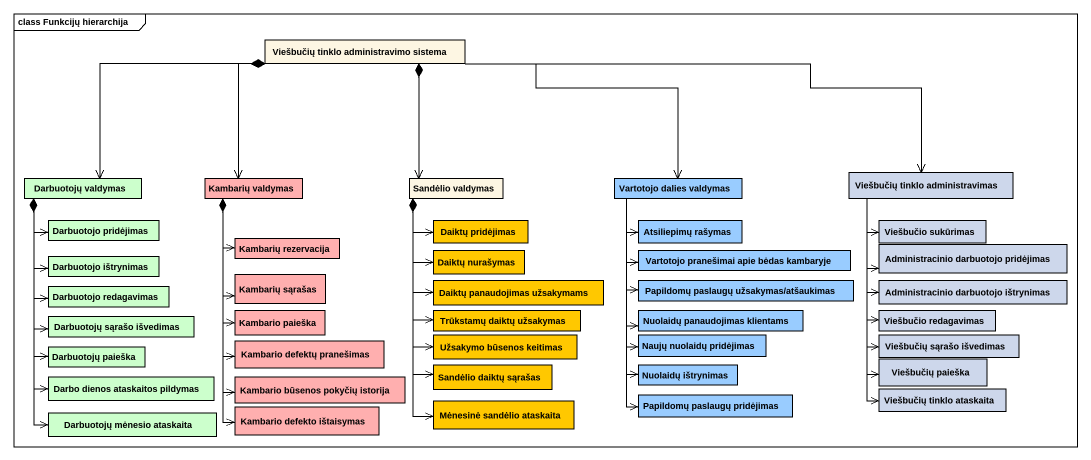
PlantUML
@startuml
mainframe class Funkcijų hierarchija
hide circle
hide empty members
class "Viešbučių tinklo administravimo sistema" as Viešbučių_tinklo
class "Darbuotojų valdymas" as Darbuotojų_valdymas #CCFFCC
class "Kambarių valdymas" as Kambarių_valdymas #FFAFAF
class "Sandėlio valdymas" as Sandėlio_valdymas
class "Vartotojo dalies valdymas" as Vartotojo_dalies_valdymas #99CCFF
class "Viešbučių tinklo administravimas" as Viešbučių_tinklo_2 #CDD7EB
class "Darbuotojo pridėjimas" as Darbuotojo_pridėjimas #CCFFCC
class "Kambarių rezervacija" as Kambarių_rezervacija #FFAFAF
class "Daiktų pridėjimas" as Daiktų_pridėjimas #FFC800
class "Atsiliepimų rašymas" as Atsiliepimų_rašymas #99CCFF
class "Viešbučio sukūrimas" as Viešbučio_sukūrimas #CDD7EB
class "Darbuotojo ištrynimas" as Darbuotojo_ištrynimas #CCFFCC
class "Kambarių sąrašas" as Kambarių_sąrašas #FFAFAF
class "Daiktų nurašymas" as Daiktų_nurašymas #FFC800
class "Vartotojo pranešimai apie bėdas kambaryje" as Vartotojo_pranešimai_apie #99CCFF
class "Administracinio darbuotojo pridėjimas" as Administracinio_darbuotojo #CDD7EB
class "Darbuotojo redagavimas" as Darbuotojo_redagavimas #CCFFCC
class "Darbuotojų sąrašo išvedimas" as Darbuotojų_sąrašo_išvedimas #CCFFCC
class "Kambario paieška" as Kambario_paieška #FFAFAF
class "Daiktų panaudojimas užsakymams" as Daiktų_panaudojimas #FFC800
class "Trūkstamų daiktų užsakymas" as Trūkstamų_daiktų_užsakymas #FFC800
class "Papildomų paslaugų užsakymas/atšaukimas" as Papildomų_paslaugų #99CCFF
class "Nuolaidų panaudojimas klientams" as Nuolaidų_panaudojimas #99CCFF
class "Administracinio darbuotojo ištrynimas" as Administracinio_darbuotojo_2 #CDD7EB
class "Viešbučio redagavimas" as Viešbučio_redagavimas #CDD7EB
class "Darbuotojų paieška" as Darbuotojų_paieška #CCFFCC
class "Kambario defektų pranešimas" as Kambario_defektų_pranešimas #FFAFAF
class "Užsakymo būsenos keitimas" as Užsakymo_būsenos_keitimas #FFC800
class "Naujų nuolaidų pridėjimas" as Naujų_nuolaidų_pridėjimas #99CCFF
class "Viešbučių sąrašo išvedimas" as Viešbučių_sąrašo_išvedimas #CDD7EB
class "Darbo dienos ataskaitos pildymas" as Darbo_dienos_ataskaitos #CCFFCC
class "Kambario būsenos pokyčių istorija" as Kambario_būsenos_pokyčių #FFAFAF
class "Sandėlio daiktų sąrašas" as Sandėlio_daiktų_sąrašas #FFC800
class "Nuolaidų ištrynimas" as Nuolaidų_ištrynimas #99CCFF
class "Papildomų paslaugų pridėjimas" as Papildomų_paslaugų_2 #99CCFF
class "Viešbučių paieška" as Viešbučių_paieška #CDD7EB
class "Viešbučių tinklo ataskaita" as Viešbučių_tinklo_ataskaita #CDD7EB
class "Darbuotojų mėnesio ataskaita" as Darbuotojų_mėnesio_ataskaita #CCFFCC
class "Kambario defekto ištaisymas" as Kambario_defekto_ištaisymas #FFAFAF
class "Mėnesinė sandėlio ataskaita" as Mėnesinė_sandėlio_ataskaita #FFC800
Viešbučių_tinklo *-left-> Darbuotojų_valdymas
Viešbučių_tinklo *--> Kambarių_valdymas
Viešbučių_tinklo *--> Sandėlio_valdymas
Viešbučių_tinklo -right-> Vartotojo_dalies_valdymas
Viešbučių_tinklo -right-> Viešbučių_tinklo_2
Darbuotojų_valdymas *--> Darbuotojo_pridėjimas
Darbuotojų_valdymas *--> Darbuotojo_ištrynimas
Darbuotojų_valdymas *--> Darbuotojo_redagavimas
Darbuotojų_valdymas *--> Darbuotojų_sąrašo_išvedimas
Darbuotojų_valdymas --> Darbuotojų_paieška
Darbuotojų_valdymas --> Darbo_dienos_ataskaitos
Darbuotojų_valdymas --> Darbuotojų_mėnesio_ataskaita
Kambarių_valdymas *--> Kambarių_rezervacija
Kambarių_valdymas --> Kambarių_sąrašas
Kambarių_valdymas --> Kambario_paieška
Kambarių_valdymas --> Kambario_defektų_pranešimas
Kambarių_valdymas --> Kambario_būsenos_pokyčių
Kambarių_valdymas --> Kambario_defekto_ištaisymas
Sandėlio_valdymas *--> Daiktų_pridėjimas
Sandėlio_valdymas --> Daiktų_nurašymas
Sandėlio_valdymas --> Daiktų_panaudojimas
Sandėlio_valdymas --> Trūkstamų_daiktų_užsakymas
Sandėlio_valdymas --> Užsakymo_būsenos_keitimas
Sandėlio_valdymas --> Sandėlio_daiktų_sąrašas
Sandėlio_valdymas --> Mėnesinė_sandėlio_ataskaita
Vartotojo_dalies_valdymas --> Atsiliepimų_rašymas
Vartotojo_dalies_valdymas --> Vartotojo_pranešimai_apie
Vartotojo_dalies_valdymas --> Papildomų_paslaugų
Vartotojo_dalies_valdymas --> Nuolaidų_panaudojimas
Vartotojo_dalies_valdymas --> Naujų_nuolaidų_pridėjimas
Vartotojo_dalies_valdymas --> Nuolaidų_ištrynimas
Vartotojo_dalies_valdymas --> Papildomų_paslaugų_2
Viešbučių_tinklo_2 --> Viešbučio_sukūrimas
Viešbučių_tinklo_2 --> Administracinio_darbuotojo
Viešbučių_tinklo_2 --> Administracinio_darbuotojo_2
Viešbučių_tinklo_2 --> Viešbučio_redagavimas
Viešbučių_tinklo_2 --> Viešbučių_sąrašo_išvedimas
Viešbučių_tinklo_2 --> Viešbučių_paieška
Viešbučių_tinklo_2 --> Viešbučių_tinklo_ataskaita
@enduml
